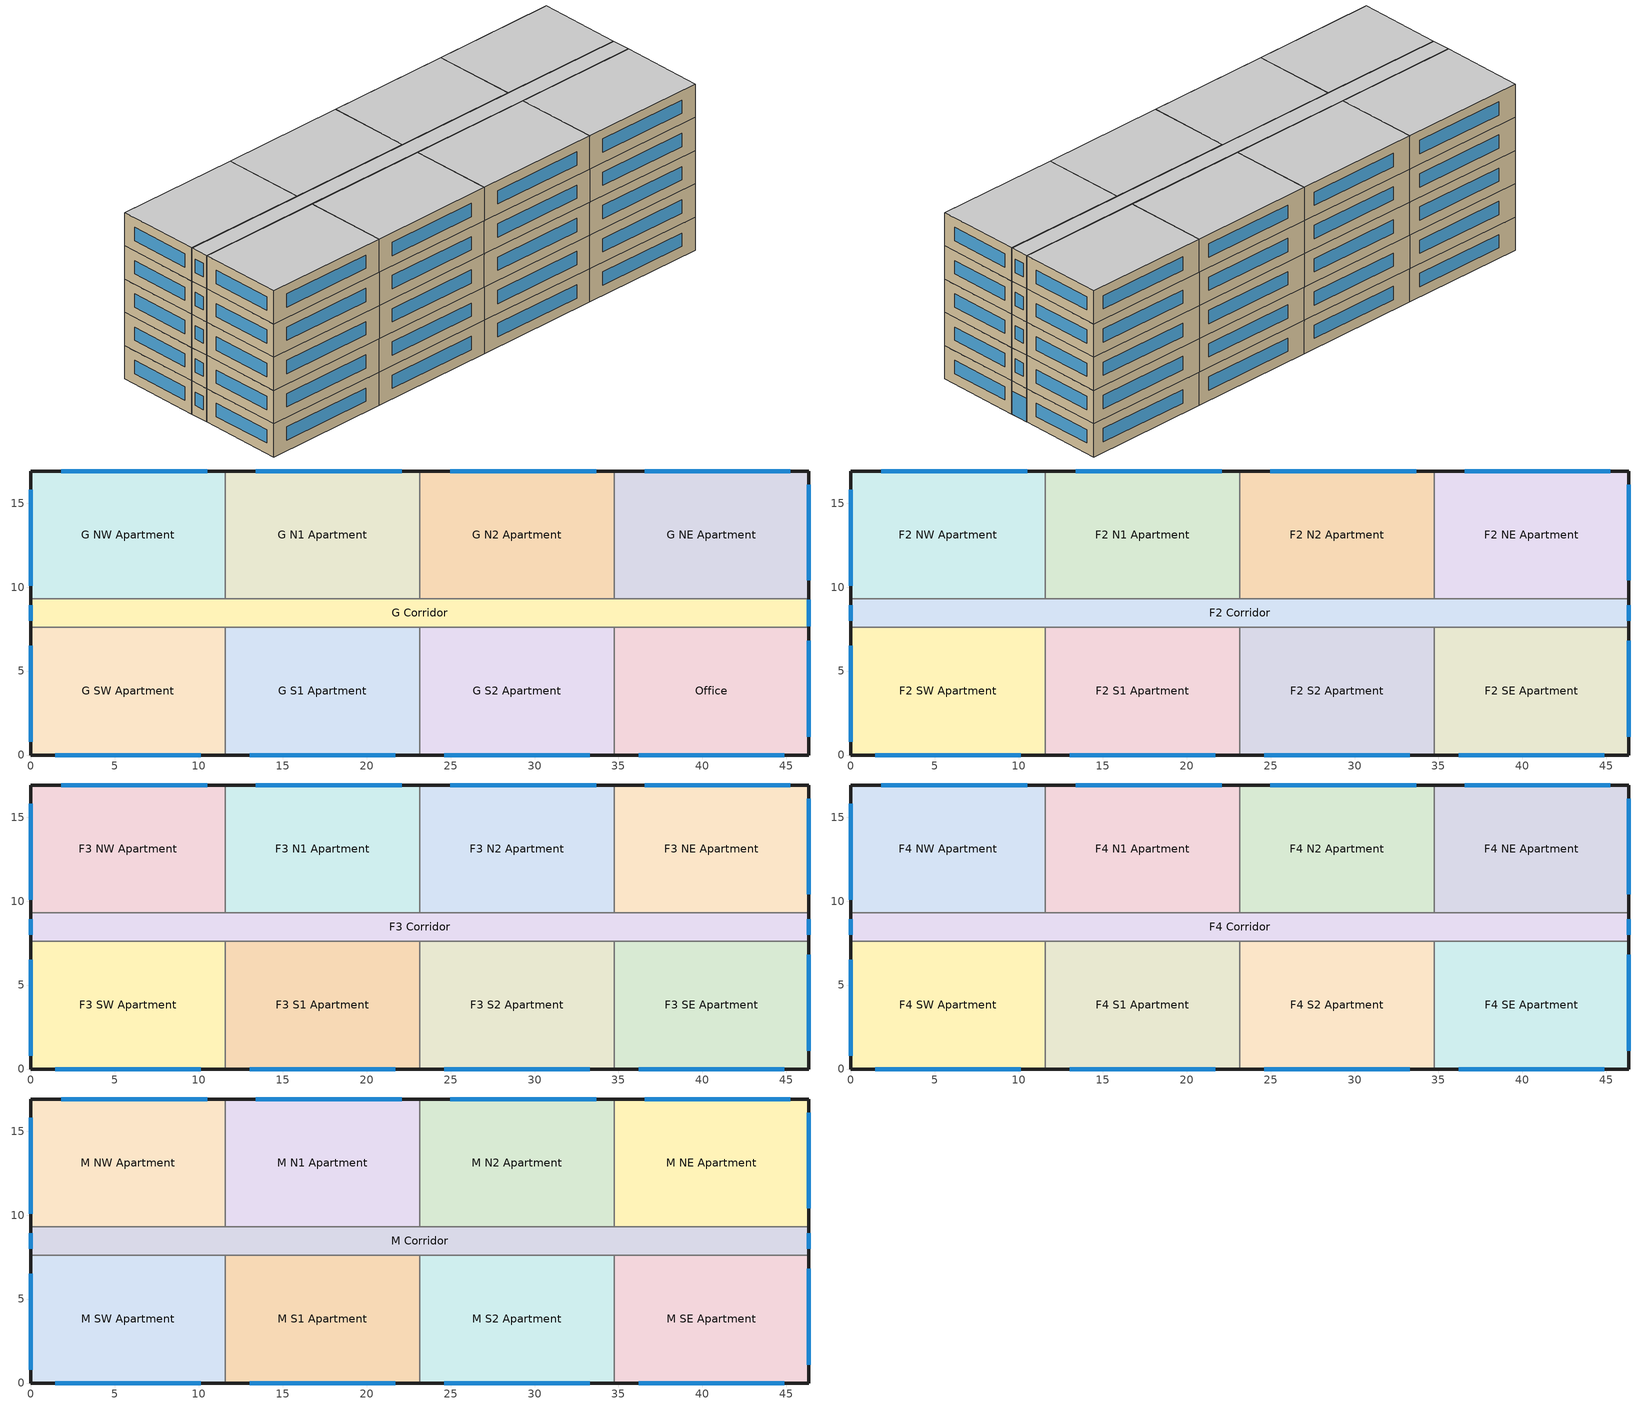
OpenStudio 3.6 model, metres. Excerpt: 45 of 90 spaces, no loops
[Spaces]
G S1 Apartment
 floor foundation (BTAP-Grnd-Floor-Mass:U-0.678_std): 23.16,7.62 23.16,0 11.58,0 11.58,7.62 z0
 wall outside: 11.58,0 23.16,0 z0:3.05
 wall to G S2 Apartment: 23.16,0 23.16,7.62 z0:3.05
 wall to G Corridor: 23.16,7.62 11.58,7.62 z0:3.05
 wall to G SW Apartment: 11.58,7.62 11.58,0 z0:3.05
 window: 13.03,0 21.72,0 z0.95:2.17
Office
 floor foundation (BTAP-Grnd-Floor-Mass:U-0.678_std): 46.33,7.62 46.33,0 34.75,0 34.75,7.62 z0
 wall outside: 34.75,0 46.33,0 46.33,7.62 z0:3.05
 wall to G S2 Apartment: 34.75,7.62 34.75,0 z0:3.05
 wall to G Corridor: 46.33,7.62 34.75,7.62 z0:3.05
 window: 36.19,0 44.88,0 / 46.33,1.1 46.33,6.81 z0.95:2.17
G S2 Apartment
 floor foundation (BTAP-Grnd-Floor-Mass:U-0.678_std): 34.75,7.62 34.75,0 23.16,0 23.16,7.62 z0
 wall outside: 23.16,0 34.75,0 z0:3.05
 wall to G Corridor: 34.75,7.62 23.16,7.62 z0:3.05
 window: 24.61,0 33.3,0 z0.95:2.17
G Corridor
 floor foundation (BTAP-Grnd-Floor-Mass:U-0.678_std): 46.33,9.3 46.33,7.62 0,7.62 0,9.3 z0
 wall outside: 46.33,7.62 46.33,9.3 / 0,9.3 0,7.62 z0:3.05
 wall to G NW Apartment: 11.58,9.3 0,9.3 z0:3.05
 wall to G NE Apartment: 46.33,9.3 34.75,9.3 z0:3.05
 wall to G N1 Apartment: 23.16,9.3 11.58,9.3 z0:3.05
 wall to G SW Apartment: 0,7.62 11.58,7.62 z0:3.05
 wall to G N2 Apartment: 34.75,9.3 23.16,9.3 z0:3.05
 window: 46.33,7.67 46.33,9.25 z0:2.13; 0,8.91 0,8 z0.95:2.17
G NW Apartment
 floor foundation (BTAP-Grnd-Floor-Mass:U-0.678_std): 11.58,16.92 11.58,9.3 0,9.3 0,16.92 z0
 wall outside: 11.58,16.92 0,16.92 0,9.3 z0:3.05
 wall to G N1 Apartment: 11.58,9.3 11.58,16.92 z0:3.05
 window: 0,15.8 0,10.08 / 10.5,16.92 1.81,16.92 z0.95:2.17
G N1 Apartment
 floor foundation (BTAP-Grnd-Floor-Mass:U-0.678_std): 23.16,16.92 23.16,9.3 11.58,9.3 11.58,16.92 z0
 wall outside: 23.16,16.92 11.58,16.92 z0:3.05
 wall to G N2 Apartment: 23.16,9.3 23.16,16.92 z0:3.05
 window: 22.08,16.92 13.4,16.92 z0.95:2.17
G N2 Apartment
 floor foundation (BTAP-Grnd-Floor-Mass:U-0.678_std): 34.75,16.92 34.75,9.3 23.16,9.3 23.16,16.92 z0
 wall outside: 34.75,16.92 23.16,16.92 z0:3.05
 wall to G NE Apartment: 34.75,9.3 34.75,16.92 z0:3.05
 window: 33.66,16.92 24.98,16.92 z0.95:2.17
G NE Apartment
 floor foundation (BTAP-Grnd-Floor-Mass:U-0.678_std): 46.33,16.92 46.33,9.3 34.75,9.3 34.75,16.92 z0
 wall outside: 46.33,9.3 46.33,16.92 34.75,16.92 z0:3.05
 window: 46.33,10.4 46.33,16.11 / 45.25,16.92 36.56,16.92 z0.95:2.17
G SW Apartment
 floor foundation (BTAP-Grnd-Floor-Mass:U-0.678_std): 11.58,7.62 11.58,0 0,0 0,7.62 z0
 wall outside: 0,7.62 0,0 11.58,0 z0:3.05
 window: 0,6.5 0,0.79 / 1.45,0 10.13,0 z0.95:2.17
F2 N1 Apartment
 floor to G N1 Apartment: 23.16,16.92 23.16,9.3 11.58,9.3 11.58,16.92 z3.05
 wall outside: 23.16,16.92 11.58,16.92 z3.05:6.1
 wall to F2 Corridor: 11.58,9.3 23.16,9.3 z3.05:6.1
 wall to F2 N2 Apartment: 23.16,9.3 23.16,16.92 z3.05:6.1
 wall to F2 NW Apartment: 11.58,16.92 11.58,9.3 z3.05:6.1
 window: 22.08,16.92 13.4,16.92 z4:5.22
F2 Corridor
 floor to G Corridor: 46.33,9.3 46.33,7.62 0,7.62 0,9.3 z3.05
 wall outside: 0,9.3 0,7.62 / 46.33,7.62 46.33,9.3 z3.05:6.1
 wall to F2 SE Apartment: 34.75,7.62 46.33,7.62 z3.05:6.1
 wall to F2 SW Apartment: 0,7.62 11.58,7.62 z3.05:6.1
 wall to F2 N2 Apartment: 34.75,9.3 23.16,9.3 z3.05:6.1
 wall to F2 S1 Apartment: 11.58,7.62 23.16,7.62 z3.05:6.1
 wall to F2 S2 Apartment: 23.16,7.62 34.75,7.62 z3.05:6.1
 wall to F2 NE Apartment: 46.33,9.3 34.75,9.3 z3.05:6.1
 wall to F2 NW Apartment: 11.58,9.3 0,9.3 z3.05:6.1
 window: 0,8.91 0,8 / 46.33,8 46.33,8.91 z4:5.22
F2 S1 Apartment
 floor to G S1 Apartment: 23.16,7.62 23.16,0 11.58,0 11.58,7.62 z3.05
 wall outside: 11.58,0 23.16,0 z3.05:6.1
 wall to F2 S2 Apartment: 23.16,0 23.16,7.62 z3.05:6.1
 wall to F2 SW Apartment: 11.58,7.62 11.58,0 z3.05:6.1
 window: 13.03,0 21.72,0 z4:5.22
F2 NE Apartment
 floor to G NE Apartment: 46.33,16.92 46.33,9.3 34.75,9.3 34.75,16.92 z3.05
 wall outside: 46.33,9.3 46.33,16.92 34.75,16.92 z3.05:6.1
 wall to F2 N2 Apartment: 34.75,16.92 34.75,9.3 z3.05:6.1
 window: 45.25,16.92 36.56,16.92 / 46.33,10.4 46.33,16.11 z4:5.22
F2 SW Apartment
 floor to G SW Apartment: 11.58,7.62 11.58,0 0,0 0,7.62 z3.05
 wall outside: 0,7.62 0,0 11.58,0 z3.05:6.1
 window: 1.45,0 10.13,0 / 0,6.5 0,0.79 z4:5.22
F2 NW Apartment
 floor to G NW Apartment: 11.58,16.92 11.58,9.3 0,9.3 0,16.92 z3.05
 wall outside: 11.58,16.92 0,16.92 0,9.3 z3.05:6.1
 window: 10.5,16.92 1.81,16.92 / 0,15.8 0,10.08 z4:5.22
F2 SE Apartment
 floor to Office: 46.33,7.62 46.33,0 34.75,0 34.75,7.62 z3.05
 wall outside: 34.75,0 46.33,0 46.33,7.62 z3.05:6.1
 wall to F2 S2 Apartment: 34.75,7.62 34.75,0 z3.05:6.1
 window: 46.33,1.1 46.33,6.81 / 36.19,0 44.88,0 z4:5.22
F2 N2 Apartment
 floor to G N2 Apartment: 34.75,16.92 34.75,9.3 23.16,9.3 23.16,16.92 z3.05
 wall outside: 34.75,16.92 23.16,16.92 z3.05:6.1
 window: 33.66,16.92 24.98,16.92 z4:5.22
F2 S2 Apartment
 floor to G S2 Apartment: 34.75,7.62 34.75,0 23.16,0 23.16,7.62 z3.05
 wall outside: 23.16,0 34.75,0 z3.05:6.1
 window: 24.61,0 33.3,0 z4:5.22
F3 NE Apartment
 floor to F2 NE Apartment: 46.33,16.92 46.33,9.3 34.75,9.3 34.75,16.92 z6.1
 wall outside: 46.33,9.3 46.33,16.92 34.75,16.92 z6.1:9.14
 wall to F3 N2 Apartment: 34.75,16.92 34.75,9.3 z6.1:9.14
 wall to F3 Corridor: 34.75,9.3 46.33,9.3 z6.1:9.14
 window: 46.33,10.4 46.33,16.11 / 45.25,16.92 36.56,16.92 z7.05:8.27
F3 SE Apartment
 floor to F2 SE Apartment: 46.33,7.62 46.33,0 34.75,0 34.75,7.62 z6.1
 wall outside: 34.75,0 46.33,0 46.33,7.62 z6.1:9.14
 wall to F3 Corridor: 46.33,7.62 34.75,7.62 z6.1:9.14
 wall to F3 S2 Apartment: 34.75,7.62 34.75,0 z6.1:9.14
 window: 36.19,0 44.88,0 / 46.33,1.1 46.33,6.81 z7.05:8.27
F3 N2 Apartment
 floor to F2 N2 Apartment: 34.75,16.92 34.75,9.3 23.16,9.3 23.16,16.92 z6.1
 wall outside: 34.75,16.92 23.16,16.92 z6.1:9.14
 wall to F3 Corridor: 23.16,9.3 34.75,9.3 z6.1:9.14
 wall to F3 N1 Apartment: 23.16,16.92 23.16,9.3 z6.1:9.14
 window: 33.66,16.92 24.98,16.92 z7.05:8.27
F3 NW Apartment
 floor to F2 NW Apartment: 11.58,16.92 11.58,9.3 0,9.3 0,16.92 z6.1
 wall outside: 11.58,16.92 0,16.92 0,9.3 z6.1:9.14
 wall to F3 N1 Apartment: 11.58,9.3 11.58,16.92 z6.1:9.14
 wall to F3 Corridor: 0,9.3 11.58,9.3 z6.1:9.14
 window: 0,15.8 0,10.08 / 10.5,16.92 1.81,16.92 z7.05:8.27
F3 Corridor
 floor to F2 Corridor: 46.33,9.3 46.33,7.62 0,7.62 0,9.3 z6.1
 wall outside: 0,9.3 0,7.62 / 46.33,7.62 46.33,9.3 z6.1:9.14
 wall to F3 S2 Apartment: 23.16,7.62 34.75,7.62 z6.1:9.14
 wall to F3 N1 Apartment: 23.16,9.3 11.58,9.3 z6.1:9.14
 wall to F3 S1 Apartment: 11.58,7.62 23.16,7.62 z6.1:9.14
 wall to F3 SW Apartment: 0,7.62 11.58,7.62 z6.1:9.14
 window: 0,8.91 0,8 / 46.33,8 46.33,8.91 z7.05:8.27
F3 SW Apartment
 floor to F2 SW Apartment: 11.58,7.62 11.58,0 0,0 0,7.62 z6.1
 wall outside: 0,7.62 0,0 11.58,0 z6.1:9.14
 wall to F3 S1 Apartment: 11.58,0 11.58,7.62 z6.1:9.14
 window: 0,6.5 0,0.79 / 1.45,0 10.13,0 z7.05:8.27
F3 N1 Apartment
 floor to F2 N1 Apartment: 23.16,16.92 23.16,9.3 11.58,9.3 11.58,16.92 z6.1
 wall outside: 23.16,16.92 11.58,16.92 z6.1:9.14
 window: 22.08,16.92 13.4,16.92 z7.05:8.27
F3 S2 Apartment
 floor to F2 S2 Apartment: 34.75,7.62 34.75,0 23.16,0 23.16,7.62 z6.1
 wall outside: 23.16,0 34.75,0 z6.1:9.14
 wall to F3 S1 Apartment: 23.16,7.62 23.16,0 z6.1:9.14
 window: 24.61,0 33.3,0 z7.05:8.27
F3 S1 Apartment
 floor to F2 S1 Apartment: 23.16,7.62 23.16,0 11.58,0 11.58,7.62 z6.1
 wall outside: 11.58,0 23.16,0 z6.1:9.14
 window: 13.03,0 21.72,0 z7.05:8.27
F4 NE Apartment
 floor to F3 NE Apartment: 46.33,16.92 46.33,9.3 34.75,9.3 34.75,16.92 z9.14
 wall outside: 46.33,9.3 46.33,16.92 34.75,16.92 z9.14:12.19
 wall to F4 Corridor: 34.75,9.3 46.33,9.3 z9.14:12.19
 wall to F4 N2 Apartment: 34.75,16.92 34.75,9.3 z9.14:12.19
 window: 45.25,16.92 36.56,16.92 / 46.33,10.4 46.33,16.11 z10.1:11.32
F4 S2 Apartment
 floor to F3 S2 Apartment: 34.75,7.62 34.75,0 23.16,0 23.16,7.62 z9.14
 wall outside: 23.16,0 34.75,0 z9.14:12.19
 wall to F4 S1 Apartment: 23.16,7.62 23.16,0 z9.14:12.19
 wall to F4 Corridor: 34.75,7.62 23.16,7.62 z9.14:12.19
 wall to F4 SE Apartment: 34.75,0 34.75,7.62 z9.14:12.19
 window: 24.61,0 33.3,0 z10.1:11.32
F4 N2 Apartment
 floor to F3 N2 Apartment: 34.75,16.92 34.75,9.3 23.16,9.3 23.16,16.92 z9.14
 wall outside: 34.75,16.92 23.16,16.92 z9.14:12.19
 wall to F4 Corridor: 23.16,9.3 34.75,9.3 z9.14:12.19
 wall to F4 N1 Apartment: 23.16,16.92 23.16,9.3 z9.14:12.19
 window: 33.66,16.92 24.98,16.92 z10.1:11.32
F4 NW Apartment
 floor to F3 NW Apartment: 11.58,16.92 11.58,9.3 0,9.3 0,16.92 z9.14
 wall outside: 11.58,16.92 0,16.92 0,9.3 z9.14:12.19
 wall to F4 N1 Apartment: 11.58,9.3 11.58,16.92 z9.14:12.19
 wall to F4 Corridor: 0,9.3 11.58,9.3 z9.14:12.19
 window: 0,15.8 0,10.08 / 10.5,16.92 1.81,16.92 z10.1:11.32
F4 N1 Apartment
 floor to F3 N1 Apartment: 23.16,16.92 23.16,9.3 11.58,9.3 11.58,16.92 z9.14
 wall outside: 23.16,16.92 11.58,16.92 z9.14:12.19
 wall to F4 Corridor: 11.58,9.3 23.16,9.3 z9.14:12.19
 window: 22.08,16.92 13.4,16.92 z10.1:11.32
F4 Corridor
 floor to F3 Corridor: 46.33,9.3 46.33,7.62 0,7.62 0,9.3 z9.14
 wall outside: 0,9.3 0,7.62 / 46.33,7.62 46.33,9.3 z9.14:12.19
 wall to F4 SW Apartment: 0,7.62 11.58,7.62 z9.14:12.19
 wall to F4 S1 Apartment: 11.58,7.62 23.16,7.62 z9.14:12.19
 wall to F4 SE Apartment: 34.75,7.62 46.33,7.62 z9.14:12.19
 window: 0,8.91 0,8 / 46.33,8 46.33,8.91 z10.1:11.32
F4 SW Apartment
 floor to F3 SW Apartment: 11.58,7.62 11.58,0 0,0 0,7.62 z9.14
 wall outside: 0,7.62 0,0 11.58,0 z9.14:12.19
 wall to F4 S1 Apartment: 11.58,0 11.58,7.62 z9.14:12.19
 window: 1.45,0 10.13,0 / 0,6.5 0,0.79 z10.1:11.32
F4 SE Apartment
 floor to F3 SE Apartment: 46.33,7.62 46.33,0 34.75,0 34.75,7.62 z9.14
 wall outside: 34.75,0 46.33,0 46.33,7.62 z9.14:12.19
 window: 36.19,0 44.88,0 / 46.33,1.1 46.33,6.81 z10.1:11.32
F4 S1 Apartment
 floor to F3 S1 Apartment: 23.16,7.62 23.16,0 11.58,0 11.58,7.62 z9.14
 wall outside: 11.58,0 23.16,0 z9.14:12.19
 window: 13.03,0 21.72,0 z10.1:11.32
M S1 Apartment
 floor to F4 S1 Apartment: 23.16,7.62 23.16,0 11.58,0 11.58,7.62 z12.19
 wall outside: 11.58,0 23.16,0 z12.19:15.24
 wall to M Corridor: 23.16,7.62 11.58,7.62 z12.19:15.24
 wall to M S2 Apartment: 23.16,0 23.16,7.62 z12.19:15.24
 wall to M SW Apartment: 11.58,7.62 11.58,0 z12.19:15.24
 window: 13.03,0 21.72,0 z13.15:14.36
 ceiling to F6 S1 Apartment: 23.16,0 23.16,7.62 11.58,7.62 11.58,0 z15.24
M Corridor
 floor to F4 Corridor: 46.33,9.3 46.33,7.62 0,7.62 0,9.3 z12.19
 wall outside: 46.33,7.62 46.33,9.3 / 0,9.3 0,7.62 z12.19:15.24
 wall to M SE Apartment: 34.75,7.62 46.33,7.62 z12.19:15.24
 wall to M NW Apartment: 11.58,9.3 0,9.3 z12.19:15.24
 wall to M SW Apartment: 0,7.62 11.58,7.62 z12.19:15.24
 wall to M N2 Apartment: 34.75,9.3 23.16,9.3 z12.19:15.24
 wall to M N1 Apartment: 23.16,9.3 11.58,9.3 z12.19:15.24
 wall to M NE Apartment: 46.33,9.3 34.75,9.3 z12.19:15.24
 wall to M S2 Apartment: 23.16,7.62 34.75,7.62 z12.19:15.24
 window: 46.33,8 46.33,8.91 / 0,8.91 0,8 z13.15:14.36
 ceiling to F6 Corridor: 46.33,7.62 46.33,9.3 0,9.3 0,7.62 z15.24
M NW Apartment
 floor to F4 NW Apartment: 11.58,16.92 11.58,9.3 0,9.3 0,16.92 z12.19
 wall outside: 11.58,16.92 0,16.92 0,9.3 z12.19:15.24
 wall to M N1 Apartment: 11.58,9.3 11.58,16.92 z12.19:15.24
 window: 0,15.8 0,10.08 / 10.5,16.92 1.81,16.92 z13.15:14.36
 ceiling to F6 NW Apartment: 11.58,9.3 11.58,16.92 0,16.92 0,9.3 z15.24
M N2 Apartment
 floor to F4 N2 Apartment: 34.75,16.92 34.75,9.3 23.16,9.3 23.16,16.92 z12.19
 wall outside: 34.75,16.92 23.16,16.92 z12.19:15.24
 wall to M NE Apartment: 34.75,9.3 34.75,16.92 z12.19:15.24
 wall to M N1 Apartment: 23.16,16.92 23.16,9.3 z12.19:15.24
 window: 33.66,16.92 24.98,16.92 z13.15:14.36
 ceiling to F6 N2 Apartment: 34.75,9.3 34.75,16.92 23.16,16.92 23.16,9.3 z15.24
M SW Apartment
 floor to F4 SW Apartment: 11.58,7.62 11.58,0 0,0 0,7.62 z12.19
 wall outside: 0,7.62 0,0 11.58,0 z12.19:15.24
 window: 1.45,0 10.13,0 / 0,6.5 0,0.79 z13.15:14.36
 ceiling to F6 SW Apartment: 11.58,0 11.58,7.62 0,7.62 0,0 z15.24
M SE Apartment
 floor to F4 SE Apartment: 46.33,7.62 46.33,0 34.75,0 34.75,7.62 z12.19
 wall outside: 34.75,0 46.33,0 46.33,7.62 z12.19:15.24
 wall to M S2 Apartment: 34.75,7.62 34.75,0 z12.19:15.24
 window: 36.19,0 44.88,0 / 46.33,1.1 46.33,6.81 z13.15:14.36
 ceiling to F6 SE Apartment: 46.33,0 46.33,7.62 34.75,7.62 34.75,0 z15.24
M N1 Apartment
 floor to F4 N1 Apartment: 23.16,16.92 23.16,9.3 11.58,9.3 11.58,16.92 z12.19
 wall outside: 23.16,16.92 11.58,16.92 z12.19:15.24
 window: 22.08,16.92 13.4,16.92 z13.15:14.36
 ceiling to F6 N1 Apartment: 23.16,9.3 23.16,16.92 11.58,16.92 11.58,9.3 z15.24
M NE Apartment
 floor to F4 NE Apartment: 46.33,16.92 46.33,9.3 34.75,9.3 34.75,16.92 z12.19
 wall outside: 46.33,9.3 46.33,16.92 34.75,16.92 z12.19:15.24
 window: 45.25,16.92 36.56,16.92 / 46.33,10.4 46.33,16.11 z13.15:14.36
 ceiling to F6 NE Apartment: 46.33,9.3 46.33,16.92 34.75,16.92 34.75,9.3 z15.24
M S2 Apartment
 floor to F4 S2 Apartment: 34.75,7.62 34.75,0 23.16,0 23.16,7.62 z12.19
 wall outside: 23.16,0 34.75,0 z12.19:15.24
 window: 24.61,0 33.3,0 z13.15:14.36
 ceiling to F6 S2 Apartment: 34.75,0 34.75,7.62 23.16,7.62 23.16,0 z15.24
[Site]
Calgary Intl AP_AB_CAN: Latitude {deg}=51.114; Longitude {deg}=-114.02; Time Zone {hr}=-7; Elevation {m}=1084.1; Terrain=City
[Building]
HighriseApartment: North Axis {deg}=0; Default Construction Set=BTAP-Mass at hdd = 5000.0; Standards Number of Stories=10; Standards Number of Above Ground Stories=10; Standards Template=BTAP1980TO2010; Standards Building Type=HighriseApartment
[Site:WaterMainsTemperature]
Calculation Method=Correlation; Annual Average Outdoor Air Temperature {C}=5; Maximum Difference In Monthly Average Outdoor Air Temperatures {deltaC}=23.3
[Site:GroundTemperature:BuildingSurface]
19.527, 19.502, 19.536, 19.598, 20.002, 21.64, 22.225, 22.375, 21.449, 20.121, 19.802, 19.633
[ClimateZones]
Climate Zone Institution Name 1=ASHRAE; Climate Zone Document Name 1=ANSI/ASHRAE Standard 169; Climate Zone Document Year 1=2006; Climate Zone Institution Name 2=CEC; Climate Zone Document Name 2=California Climate Zone Descriptions; Climate Zone Document Year 2=1995
[SizingPeriod:DesignDay] Barometric Pressure {Pa}=88961; Rain Indicator=No; Snow Indicator=No; Day of Month=21; Daylight Saving Time Indicator=No; Humidity Condition Type=Wetbulb; Dry-Bulb Temperature Range Modifier Type=DefaultMultipliers
Name | Maximum Dry-Bulb Temperature {C} | Daily Dry-Bulb Temperature Range {deltaC} | Wind Speed {m/s} | Wind Direction {deg} | Month | Day Type | Wetbulb or DewPoint at Maximum Dry-Bulb {C} | Solar Model Indicator | ASHRAE Clear Sky Optical Depth for Beam Irradiance | ASHRAE Clear Sky Optical Depth for Diffuse Irradiance | Sky Clearness
Calgary Intl AP Ann Clg .4% Condns DB=>MWB | 28.5 | 12.1 | 4.5 | 160 | 7 | SummerDesignDay | 16.1 | ASHRAETau | 0.339 | 2.421
Calgary Intl AP Ann Htg 99.6% Condns DB | -28.5 | 0 | 2.9 | 200 | 1 | WinterDesignDay | -28.5 | ASHRAEClearSky |  |  | 0
[Material:NoMass] Roughness=Smooth; Thermal Absorptance=0.9; Solar Absorptance=0.7
Name | Thermal Resistance {m2-K/W} | Visible Absorptance
Typical Carpet Pad; Typical Carpet Pad 1 | 0.21648 | 0.8
Typical Insulation 1 | 0.00118045 | 0.7
Typical Insulation 2 | 2.61923 | 0.7
Typical Insulation 3 | 4.40527 | 0.7
Typical Carpet Pad 2; Typical Carpet Pad 4 | 1.40895 | 0.8
Typical Carpet Pad 3 | 2.28697 | 0.8
Typical Insulation 4 | 0.338965 | 0.7
Typical Insulation 5 | 0.338983 | 0.7
[Material]
Name | Roughness | Thickness {m} | Conductivity {W/m-K} | Density {kg/m3} | Specific Heat {J/kg-K} | Thermal Absorptance | Solar Absorptance | Visible Absorptance
G05 25mm wood | MediumSmooth | 0.0254 | 0.15 | 608 | 1630 | 0.9 | 0.5 | 0.5
100mm Normalweight concrete floor 1 | MediumSmooth | 0.1016 | 2.31 | 2322 | 832
G01 13mm gypsum board 1 | Smooth | 0.0127 | 0.16 | 800 | 1090 | 0.9 | 0.7 | 0.5
4 in. Normalweight Concrete Floor 1 | MediumRough | 0.1016 | 2.31 | 2322 | 832 | 0.9 | 0.7 | 0.7
1IN Stucco 1 | Smooth | 0.0253 | 0.6918 | 1858 | 837 | 0.9 | 0.7 | 0.92
8IN CONCRETE HW RefBldg 1 | Rough | 0.2032 | 1.311 | 2240 | 836.8 | 0.9 | 0.7 | 0.7
1/2IN Gypsum 1 | Smooth | 0.0127 | 0.16 | 784.9 | 830 | 0.9 | 0.4 | 0.4
Metal Roof Surface 1; F08 Metal surface 1 | Smooth | 0.0008 | 45.28 | 7824 | 500 | 0.9 | 0.7 | 0.7
6 in. Normalweight Concrete Floor 1; 6 in. Normalweight Concrete Floor 2; 6 in. Normalweight Concrete Floor 3 | MediumRough | 0.1524 | 2.31 | 2322 | 832 | 0.9 | 0.7 | 0.7
Expanded Polystyrene | MediumSmooth | 0.0408596 | 0.029 | 29 | 1210
[Construction]
BTAP-Int-Partition; BTAP-Int-Door: G05 25mm wood
BTAP-Int-Floor: 100mm Normalweight concrete floor 1, Typical Carpet Pad
BTAP-Int-Wall: G01 13mm gypsum board 1, G01 13mm gypsum board 1
BTAP-Int-Ceiling: Typical Carpet Pad, 100mm Normalweight concrete floor 1
BTAP-Int-Window: SimpleGlazing
BTAP-Ext-Floor-Mass:U-3.822: Typical Insulation 1, 4 in. Normalweight Concrete Floor 1, Typical Carpet Pad 1
BTAP-Ext-Wall-Mass:U-0.346: 1IN Stucco 1, 8IN CONCRETE HW RefBldg 1, Typical Insulation 2, 1/2IN Gypsum 1
BTAP-Ext-Roof-Metal:U-0.227: Metal Roof Surface 1, Typical Insulation 3
BTAP-Grnd-Floor-Mass:U-0.678: 6 in. Normalweight Concrete Floor 1, Typical Carpet Pad 2
BTAP-Grnd-Wall-Mass:U-0.425: 6 in. Normalweight Concrete Floor 2, Typical Carpet Pad 3
BTAP-Grnd-Roof-Mass:U-0.678: 6 in. Normalweight Concrete Floor 3, Typical Carpet Pad 4
BTAP-Ext-FixedWindow:U=0.295 SHGC=0.490; BTAP-Ext-GlassDoors:U=0.295 SHGC=0.490; BTAP-Ext-Skylights:U=0.295 SHGC=0.490; BTAP-Ext-DaylightDomes:U=0.295 SHGC=0.490; BTAP-Ext-DaylightDiffuser:U=0.295 SHGC=0.490: SimpleGlazing:U=0.295 SHGC=0.490
BTAP-Ext-Door:U-2.95: F08 Metal surface 1, Typical Insulation 4
BTAP-Ext-OverHeadDoor:U-2.95: Typical Insulation 5
BTAP-Grnd-Floor-Mass:U-0.678_std: 6 in. Normalweight Concrete Floor 1, Expanded Polystyrene
[DefaultConstructionSet]
BTAP-Mass at hdd = 5000.0: Default Exterior Surface Constructions=BTAP-Mass at hdd = 5000.0; Default Interior Surface Constructions=Default Surface Constructions 2; Default Ground Contact Surface Constructions=BTAP-Mass at hdd = 5000.0 1; Default Exterior SubSurface Constructions=BTAP-Mass at hdd = 5000.0; Default Interior SubSurface Constructions=Default Sub Surface Constructions 2; Interior Partition Construction=BTAP-Int-Partition
[DefaultSurfaceConstructions]
Name | Floor Construction | Wall Construction | Roof Ceiling Construction
Default Surface Constructions 2 | BTAP-Int-Floor | BTAP-Int-Wall | BTAP-Int-Ceiling
BTAP-Mass at hdd = 5000.0 | BTAP-Ext-Floor-Mass:U-3.822 | BTAP-Ext-Wall-Mass:U-0.346 | BTAP-Ext-Roof-Metal:U-0.227
BTAP-Mass at hdd = 5000.0 1 | BTAP-Grnd-Floor-Mass:U-0.678 | BTAP-Grnd-Wall-Mass:U-0.425 | BTAP-Grnd-Roof-Mass:U-0.678
[DefaultSubSurfaceConstructions]
Name | Fixed Window Construction | Operable Window Construction | Door Construction | Glass Door Construction | Overhead Door Construction | Skylight Construction | Tubular Daylight Dome Construction | Tubular Daylight Diffuser Construction
Default Sub Surface Constructions 2 | BTAP-Int-Window | BTAP-Int-Window | BTAP-Int-Door
BTAP-Mass at hdd = 5000.0 | BTAP-Ext-FixedWindow:U=0.295 SHGC=0.490 | BTAP-Ext-FixedWindow:U=0.295 SHGC=0.490 | BTAP-Ext-Door:U-2.95 | BTAP-Ext-GlassDoors:U=0.295 SHGC=0.490 | BTAP-Ext-OverHeadDoor:U-2.95 | BTAP-Ext-Skylights:U=0.295 SHGC=0.490 | BTAP-Ext-DaylightDomes:U=0.295 SHGC=0.490 | BTAP-Ext-DaylightDiffuser:U=0.295 SHGC=0.490
[WindowMaterial:SimpleGlazingSystem] Solar Heat Gain Coefficient=0.49; Visible Transmittance=0.21
Name | U-Factor {W/m2-K}
SimpleGlazing | 2.2
SimpleGlazing:U=0.295 SHGC=0.490 | 2.95
[Space] Part of Total Floor Area=Yes; Volume {m3}=Autocalculate
Name | Space Type | Building Story | Thermal Zone
F2 NE Apartment | Space Function Dwelling Unit(s) | Building Story 2 | DU_BT=Space Function_ST=Dwelling Unit(s)_FL=Building Story 2_SCHG 2
F4 N1 Apartment | Space Function Dwelling Unit(s) | Building Story 4 | DU_BT=Space Function_ST=Dwelling Unit(s)_FL=Building Story 4_SCHG 1
F2 N1 Apartment | Space Function Dwelling Unit(s) | Building Story 2 | DU_BT=Space Function_ST=Dwelling Unit(s)_FL=Building Story 2_SCHG 3
F2 Corridor | Space Function Corr. < 2.4m wide-sch-G | Building Story 2 | WILD_ST=Corr. < 2.4m wide-sch-G_FL=Building Story 2_SCH=G
F2 S1 Apartment | Space Function Dwelling Unit(s) | Building Story 2 | DU_BT=Space Function_ST=Dwelling Unit(s)_FL=Building Story 2_SCHG 6
F4 S2 Apartment | Space Function Dwelling Unit(s) | Building Story 4 | DU_BT=Space Function_ST=Dwelling Unit(s)_FL=Building Story 4_SCHG 2
F3 SE Apartment | Space Function Dwelling Unit(s) | Building Story 3 | DU_BT=Space Function_ST=Dwelling Unit(s)_FL=Building Story 3_SCHG 4
M NE Apartment | Space Function Dwelling Unit(s) | Building Story 5 | DU_BT=Space Function_ST=Dwelling Unit(s)_FL=Building Story 5_SCHG 5
F3 NW Apartment | Space Function Dwelling Unit(s) | Building Story 3 | DU_BT=Space Function_ST=Dwelling Unit(s)_FL=Building Story 3_SCHG 3
F4 S1 Apartment | Space Function Dwelling Unit(s) | Building Story 4 | DU_BT=Space Function_ST=Dwelling Unit(s)_FL=Building Story 4_SCHG 4
M S1 Apartment | Space Function Dwelling Unit(s) | Building Story 5 | DU_BT=Space Function_ST=Dwelling Unit(s)_FL=Building Story 5_SCHG 2
M Corridor | Space Function Corr. < 2.4m wide-sch-G | Building Story 5 | WILD_ST=Corr. < 2.4m wide-sch-G_FL=Building Story 5_SCH=G
F4 NE Apartment | Space Function Dwelling Unit(s) | Building Story 4 | DU_BT=Space Function_ST=Dwelling Unit(s)_FL=Building Story 4_SCHG
F3 N1 Apartment | Space Function Dwelling Unit(s) | Building Story 3 | DU_BT=Space Function_ST=Dwelling Unit(s)_FL=Building Story 3_SCHG 5
F4 SW Apartment | Space Function Dwelling Unit(s) | Building Story 4 | DU_BT=Space Function_ST=Dwelling Unit(s)_FL=Building Story 4_SCHG 5
F2 SW Apartment | Space Function Dwelling Unit(s) | Building Story 2 | DU_BT=Space Function_ST=Dwelling Unit(s)_FL=Building Story 2_SCHG 5
G S1 Apartment | Space Function Dwelling Unit(s) | Building Story 1 | DU_BT=Space Function_ST=Dwelling Unit(s)_FL=Building Story 1_SCHG 2
Office | Space Function Dwelling Unit(s) | Building Story 1 | DU_BT=Space Function_ST=Dwelling Unit(s)_FL=Building Story 1_SCHG 4
G N2 Apartment | Space Function Dwelling Unit(s) | Building Story 1 | DU_BT=Space Function_ST=Dwelling Unit(s)_FL=Building Story 1_SCHG 5
F3 NE Apartment | Space Function Dwelling Unit(s) | Building Story 3 | DU_BT=Space Function_ST=Dwelling Unit(s)_FL=Building Story 3_SCHG 2
G S2 Apartment | Space Function Dwelling Unit(s) | Building Story 1 | DU_BT=Space Function_ST=Dwelling Unit(s)_FL=Building Story 1_SCHG 6
M SW Apartment | Space Function Dwelling Unit(s) | Building Story 5 | DU_BT=Space Function_ST=Dwelling Unit(s)_FL=Building Story 5_SCHG 6
F4 N2 Apartment | Space Function Dwelling Unit(s) | Building Story 4 | DU_BT=Space Function_ST=Dwelling Unit(s)_FL=Building Story 4_SCHG 6
M NW Apartment | Space Function Dwelling Unit(s) | Building Story 5 | DU_BT=Space Function_ST=Dwelling Unit(s)_FL=Building Story 5_SCHG 3
M N2 Apartment | Space Function Dwelling Unit(s) | Building Story 5 | DU_BT=Space Function_ST=Dwelling Unit(s)_FL=Building Story 5_SCHG 7
F4 NW Apartment | Space Function Dwelling Unit(s) | Building Story 4 | DU_BT=Space Function_ST=Dwelling Unit(s)_FL=Building Story 4_SCHG 7
G Corridor | Space Function Corr. < 2.4m wide-sch-G | Building Story 1 | WILD_ST=Corr. < 2.4m wide-sch-G_FL=Building Story 1_SCH=G
F4 Corridor | Space Function Corr. < 2.4m wide-sch-G | Building Story 4 | WILD_ST=Corr. < 2.4m wide-sch-G_FL=Building Story 4_SCH=G
F3 S1 Apartment | Space Function Dwelling Unit(s) | Building Story 3 | DU_BT=Space Function_ST=Dwelling Unit(s)_FL=Building Story 3_SCHG 7
G NW Apartment | Space Function Dwelling Unit(s) | Building Story 1 | DU_BT=Space Function_ST=Dwelling Unit(s)_FL=Building Story 1_SCHG 7
G N1 Apartment | Space Function Dwelling Unit(s) | Building Story 1 | DU_BT=Space Function_ST=Dwelling Unit(s)_FL=Building Story 1_SCHG 3
F3 N2 Apartment | Space Function Dwelling Unit(s) | Building Story 3 | DU_BT=Space Function_ST=Dwelling Unit(s)_FL=Building Story 3_SCHG 6
F2 NW Apartment | Space Function Dwelling Unit(s) | Building Story 2 | DU_BT=Space Function_ST=Dwelling Unit(s)_FL=Building Story 2_SCHG 4
F2 S2 Apartment | Space Function Dwelling Unit(s) | Building Story 2 | DU_BT=Space Function_ST=Dwelling Unit(s)_FL=Building Story 2_SCHG 7
F2 SE Apartment | Space Function Dwelling Unit(s) | Building Story 2 | DU_BT=Space Function_ST=Dwelling Unit(s)_FL=Building Story 2_SCHG 1
F3 S2 Apartment | Space Function Dwelling Unit(s) | Building Story 3 | DU_BT=Space Function_ST=Dwelling Unit(s)_FL=Building Story 3_SCHG 1
M N1 Apartment | Space Function Dwelling Unit(s) | Building Story 5 | DU_BT=Space Function_ST=Dwelling Unit(s)_FL=Building Story 5_SCHG 4
G SW Apartment | Space Function Dwelling Unit(s) | Building Story 1 | DU_BT=Space Function_ST=Dwelling Unit(s)_FL=Building Story 1_SCHG 1
F3 Corridor | Space Function Corr. < 2.4m wide-sch-G | Building Story 3 | WILD_ST=Corr. < 2.4m wide-sch-G_FL=Building Story 3_SCH=G
F2 N2 Apartment | Space Function Dwelling Unit(s) | Building Story 2 | DU_BT=Space Function_ST=Dwelling Unit(s)_FL=Building Story 2_SCHG
M SE Apartment | Space Function Dwelling Unit(s) | Building Story 5 | DU_BT=Space Function_ST=Dwelling Unit(s)_FL=Building Story 5_SCHG 1
G NE Apartment | Space Function Dwelling Unit(s) | Building Story 1 | DU_BT=Space Function_ST=Dwelling Unit(s)_FL=Building Story 1_SCHG
F3 SW Apartment | Space Function Dwelling Unit(s) | Building Story 3 | DU_BT=Space Function_ST=Dwelling Unit(s)_FL=Building Story 3_SCHG
F4 SE Apartment | Space Function Dwelling Unit(s) | Building Story 4 | DU_BT=Space Function_ST=Dwelling Unit(s)_FL=Building Story 4_SCHG 3
M S2 Apartment | Space Function Dwelling Unit(s) | Building Story 5 | DU_BT=Space Function_ST=Dwelling Unit(s)_FL=Building Story 5_SCHG
[EvaporativeFluidCooler:SingleSpeed]
Central Tower: Design Air Flow Rate {m3/s}=autosize; Fan Power at Design Air Flow Rate {W}=autosize; Design Spray Water Flow Rate {m3/s}=0.002208; Performance Input Method=UFactorTimesAreaAndDesignWaterFlowRate; U-factor Times Area Value at Design Air Flow Rate {W/K}=autosize; Design Water Flow Rate {m3/s}=autosize; Capacity Control=FanCycling; Sizing Factor=1; Evaporation Loss Mode=SaturatedExit; Drift Loss Percent {percent}=0.008; Blowdown Calculation Mode=ConcentrationRatio; Blowdown Concentration Ratio=3
[BuildingStory]
Name | Nominal Z Coordinate {m}
Building Story 1 | 0
Building Story 2 | 3.0478
Building Story 3 | 6.0957
Building Story 4 | 9.1435
Building Story 5 | 12.1914
[SpaceType] Standards Building Type=Space Function
Name | Default Schedule Set | Design Specification Outdoor Air Object | Standards Space Type
Space Function Corr. < 2.4m wide-sch-G | Space Function Corr. < 2.4m wide-sch-G Schedule Set | Space Function Corr. < 2.4m wide-sch-G Ventilation | Corr. < 2.4m wide-sch-G
Space Function Dwelling Unit(s) | Space Function Dwelling Unit(s) Schedule Set | Space Function Dwelling Unit(s) Ventilation | Dwelling Unit(s)
[People:Definition] Number of People Calculation Method=People/Area; Fraction Radiant=0.3
Name | People per Space Floor Area {person/m2}
Space Function Corr. < 2.4m wide-sch-G People Definition | 0.0100104
Space Function Dwelling Unit(s) People Definition | 0.0166841
[People] Work Efficiency Schedule=Work Efficiency Schedule; Clothing Insulation Schedule=Clothing Schedule; Air Velocity Schedule=Air Velocity Schedule; Multiplier=1
Name | People Definition | Space or SpaceType
Space Function Corr. < 2.4m wide-sch-G People | Space Function Corr. < 2.4m wide-sch-G People Definition | Space Function Corr. < 2.4m wide-sch-G
Space Function Dwelling Unit(s) People | Space Function Dwelling Unit(s) People Definition | Space Function Dwelling Unit(s)
[Lights:Definition] Design Level Calculation Method=Watts/Area; Fraction Radiant=0.5; Fraction Visible=0.2
Name | Watts per Space Floor Area {W/m2}
Space Function Corr. < 2.4m wide-sch-G Lights Definition | 8.39993
Space Function Dwelling Unit(s) Lights Definition | 4.99996
[Lights] Fraction Replaceable=1
Name | Lights Definition | Space or SpaceType
Space Function Corr. < 2.4m wide-sch-G Lights | Space Function Corr. < 2.4m wide-sch-G Lights Definition | Space Function Corr. < 2.4m wide-sch-G
Space Function Dwelling Unit(s) Lights | Space Function Dwelling Unit(s) Lights Definition | Space Function Dwelling Unit(s)
[DesignSpecification:OutdoorAir] Outdoor Air Method=Sum
Name | Outdoor Air Flow per Floor Area {m3/s-m2}
Space Function Corr. < 2.4m wide-sch-G Ventilation | 0.000254
Space Function Dwelling Unit(s) Ventilation | 0.0003048
[DefaultScheduleSet] Number of People Schedule=NECB-G-Occupancy; People Activity Level Schedule=NECB-Activity; Lighting Schedule=NECB-G-Lighting; Electric Equipment Schedule=NECB-G-Electric-Equipment; Infiltration Schedule=Always On
Space Function Corr. < 2.4m wide-sch-G Schedule Set; Space Function Dwelling Unit(s) Schedule Set
[ThermostatSetpoint:DualSetpoint] Heating Setpoint Temperature Schedule=NECB-G-Thermostat Setpoint-Heating; Cooling Setpoint Temperature Schedule=NECB-G-Thermostat Setpoint-Cooling
Space Function Dwelling Unit(s) Thermostat 161; Space Function Dwelling Unit(s) Thermostat 162; Space Function Dwelling Unit(s) Thermostat 163; Space Function Dwelling Unit(s) Thermostat 166; Space Function Dwelling Unit(s) Thermostat 167; Space Function Dwelling Unit(s) Thermostat 172; Space Function Dwelling Unit(s) Thermostat 175; Space Function Dwelling Unit(s) Thermostat 178; Space Function Dwelling Unit(s) Thermostat 179; Space Function Dwelling Unit(s) Thermostat 183; Space Function Dwelling Unit(s) Thermostat 184; Space Function Dwelling Unit(s) Thermostat 185; Space Function Dwelling Unit(s) Thermostat 186; Space Function Dwelling Unit(s) Thermostat 189; Space Function Dwelling Unit(s) Thermostat 194; Space Function Dwelling Unit(s) Thermostat 195; Space Function Dwelling Unit(s) Thermostat 198; Space Function Dwelling Unit(s) Thermostat 200; Space Function Dwelling Unit(s) Thermostat 201; Space Function Dwelling Unit(s) Thermostat 202; Space Function Dwelling Unit(s) Thermostat 206; Space Function Dwelling Unit(s) Thermostat 208; Space Function Dwelling Unit(s) Thermostat 209; Space Function Dwelling Unit(s) Thermostat 211; Space Function Dwelling Unit(s) Thermostat 213; Space Function Dwelling Unit(s) Thermostat 214; Space Function Dwelling Unit(s) Thermostat 216; Space Function Dwelling Unit(s) Thermostat 218; Space Function Dwelling Unit(s) Thermostat 219; Space Function Dwelling Unit(s) Thermostat 222; Space Function Dwelling Unit(s) Thermostat 223; Space Function Dwelling Unit(s) Thermostat 225; Space Function Dwelling Unit(s) Thermostat 228; Space Function Dwelling Unit(s) Thermostat 232; Space Function Dwelling Unit(s) Thermostat 233; Space Function Dwelling Unit(s) Thermostat 234; Space Function Dwelling Unit(s) Thermostat 235; Space Function Dwelling Unit(s) Thermostat 237; Space Function Dwelling Unit(s) Thermostat 238; Space Function Dwelling Unit(s) Thermostat 240; Space Function Corr. < 2.4m wide-sch-G Thermostat 22; Space Function Corr. < 2.4m wide-sch-G Thermostat 24; Space Function Corr. < 2.4m wide-sch-G Thermostat 28; Space Function Corr. < 2.4m wide-sch-G Thermostat 29; Space Function Corr. < 2.4m wide-sch-G Thermostat 30
[ElectricEquipment:Definition]
Space Function Dwelling Unit(s) Elec Equip Definition: Design Level Calculation Method=Watts/Area; Watts per Space Floor Area {W/m2}=4.99996; Fraction Radiant=0.5
[ElectricEquipment]
Space Function Dwelling Unit(s) Elec Equip: Electric Equipment Definition=Space Function Dwelling Unit(s) Elec Equip Definition; Space or SpaceType=Space Function Dwelling Unit(s)
[SpaceInfiltration:DesignFlowRate] Schedule=Always On Discrete; Design Flow Rate Calculation Method=Flow/ExteriorArea; Flow per Exterior Surface Area {m3/s-m2}=0.001116; Constant Term Coefficient=0; Temperature Term Coefficient=0; Velocity Term Coefficient=0.224; Velocity Squared Term Coefficient=0
Name | Space or SpaceType
F2 Corridor Infiltration | F2 Corridor
F2 N1 Apartment Infiltration | F2 N1 Apartment
F2 N2 Apartment Infiltration | F2 N2 Apartment
F2 NE Apartment Infiltration | F2 NE Apartment
F2 NW Apartment Infiltration | F2 NW Apartment
F2 S1 Apartment Infiltration | F2 S1 Apartment
F2 S2 Apartment Infiltration | F2 S2 Apartment
F2 SE Apartment Infiltration | F2 SE Apartment
F2 SW Apartment Infiltration | F2 SW Apartment
F3 Corridor Infiltration | F3 Corridor
F3 N1 Apartment Infiltration | F3 N1 Apartment
F3 N2 Apartment Infiltration | F3 N2 Apartment
F3 NE Apartment Infiltration | F3 NE Apartment
F3 NW Apartment Infiltration | F3 NW Apartment
F3 S1 Apartment Infiltration | F3 S1 Apartment
F3 S2 Apartment Infiltration | F3 S2 Apartment
F3 SE Apartment Infiltration | F3 SE Apartment
F3 SW Apartment Infiltration | F3 SW Apartment
F4 Corridor Infiltration | F4 Corridor
F4 N1 Apartment Infiltration | F4 N1 Apartment
F4 N2 Apartment Infiltration | F4 N2 Apartment
F4 NE Apartment Infiltration | F4 NE Apartment
F4 NW Apartment Infiltration | F4 NW Apartment
F4 S1 Apartment Infiltration | F4 S1 Apartment
F4 S2 Apartment Infiltration | F4 S2 Apartment
F4 SE Apartment Infiltration | F4 SE Apartment
F4 SW Apartment Infiltration | F4 SW Apartment
G Corridor Infiltration | G Corridor
G N1 Apartment Infiltration | G N1 Apartment
G N2 Apartment Infiltration | G N2 Apartment
G NE Apartment Infiltration | G NE Apartment
G NW Apartment Infiltration | G NW Apartment
G S1 Apartment Infiltration | G S1 Apartment
G S2 Apartment Infiltration | G S2 Apartment
G SW Apartment Infiltration | G SW Apartment
M Corridor Infiltration | M Corridor
M N1 Apartment Infiltration | M N1 Apartment
M N2 Apartment Infiltration | M N2 Apartment
M NE Apartment Infiltration | M NE Apartment
M NW Apartment Infiltration | M NW Apartment
M S1 Apartment Infiltration | M S1 Apartment
M S2 Apartment Infiltration | M S2 Apartment
M SE Apartment Infiltration | M SE Apartment
M SW Apartment Infiltration | M SW Apartment
Office Infiltration | Office
[ThermalZone] Use Ideal Air Loads=No
Name | Thermostat
DU_BT=Space Function_ST=Dwelling Unit(s)_FL=Building Story 5_SCHG | Space Function Dwelling Unit(s) Thermostat 161
DU_BT=Space Function_ST=Dwelling Unit(s)_FL=Building Story 3_SCHG | Space Function Dwelling Unit(s) Thermostat 162
DU_BT=Space Function_ST=Dwelling Unit(s)_FL=Building Story 1_SCHG | Space Function Dwelling Unit(s) Thermostat 163
DU_BT=Space Function_ST=Dwelling Unit(s)_FL=Building Story 5_SCHG 1 | Space Function Dwelling Unit(s) Thermostat 166
DU_BT=Space Function_ST=Dwelling Unit(s)_FL=Building Story 2_SCHG | Space Function Dwelling Unit(s) Thermostat 167
DU_BT=Space Function_ST=Dwelling Unit(s)_FL=Building Story 1_SCHG 1 | Space Function Dwelling Unit(s) Thermostat 172
DU_BT=Space Function_ST=Dwelling Unit(s)_FL=Building Story 2_SCHG 1 | Space Function Dwelling Unit(s) Thermostat 175
DU_BT=Space Function_ST=Dwelling Unit(s)_FL=Building Story 1_SCHG 2 | Space Function Dwelling Unit(s) Thermostat 178
DU_BT=Space Function_ST=Dwelling Unit(s)_FL=Building Story 5_SCHG 2 | Space Function Dwelling Unit(s) Thermostat 179
DU_BT=Space Function_ST=Dwelling Unit(s)_FL=Building Story 3_SCHG 1 | Space Function Dwelling Unit(s) Thermostat 183
DU_BT=Space Function_ST=Dwelling Unit(s)_FL=Building Story 3_SCHG 2 | Space Function Dwelling Unit(s) Thermostat 184
DU_BT=Space Function_ST=Dwelling Unit(s)_FL=Building Story 3_SCHG 3 | Space Function Dwelling Unit(s) Thermostat 185
DU_BT=Space Function_ST=Dwelling Unit(s)_FL=Building Story 2_SCHG 2 | Space Function Dwelling Unit(s) Thermostat 186
DU_BT=Space Function_ST=Dwelling Unit(s)_FL=Building Story 2_SCHG 3 | Space Function Dwelling Unit(s) Thermostat 189
DU_BT=Space Function_ST=Dwelling Unit(s)_FL=Building Story 5_SCHG 3 | Space Function Dwelling Unit(s) Thermostat 194
DU_BT=Space Function_ST=Dwelling Unit(s)_FL=Building Story 4_SCHG | Space Function Dwelling Unit(s) Thermostat 195
DU_BT=Space Function_ST=Dwelling Unit(s)_FL=Building Story 5_SCHG 4 | Space Function Dwelling Unit(s) Thermostat 198
DU_BT=Space Function_ST=Dwelling Unit(s)_FL=Building Story 5_SCHG 5 | Space Function Dwelling Unit(s) Thermostat 200
DU_BT=Space Function_ST=Dwelling Unit(s)_FL=Building Story 4_SCHG 1 | Space Function Dwelling Unit(s) Thermostat 201
DU_BT=Space Function_ST=Dwelling Unit(s)_FL=Building Story 2_SCHG 4 | Space Function Dwelling Unit(s) Thermostat 202
DU_BT=Space Function_ST=Dwelling Unit(s)_FL=Building Story 4_SCHG 2 | Space Function Dwelling Unit(s) Thermostat 206
DU_BT=Space Function_ST=Dwelling Unit(s)_FL=Building Story 1_SCHG 3 | Space Function Dwelling Unit(s) Thermostat 208
DU_BT=Space Function_ST=Dwelling Unit(s)_FL=Building Story 3_SCHG 4 | Space Function Dwelling Unit(s) Thermostat 209
DU_BT=Space Function_ST=Dwelling Unit(s)_FL=Building Story 4_SCHG 3 | Space Function Dwelling Unit(s) Thermostat 211
DU_BT=Space Function_ST=Dwelling Unit(s)_FL=Building Story 4_SCHG 4 | Space Function Dwelling Unit(s) Thermostat 213
DU_BT=Space Function_ST=Dwelling Unit(s)_FL=Building Story 4_SCHG 5 | Space Function Dwelling Unit(s) Thermostat 214
DU_BT=Space Function_ST=Dwelling Unit(s)_FL=Building Story 2_SCHG 5 | Space Function Dwelling Unit(s) Thermostat 216
DU_BT=Space Function_ST=Dwelling Unit(s)_FL=Building Story 1_SCHG 4 | Space Function Dwelling Unit(s) Thermostat 218
DU_BT=Space Function_ST=Dwelling Unit(s)_FL=Building Story 2_SCHG 6 | Space Function Dwelling Unit(s) Thermostat 219
DU_BT=Space Function_ST=Dwelling Unit(s)_FL=Building Story 1_SCHG 5 | Space Function Dwelling Unit(s) Thermostat 222
DU_BT=Space Function_ST=Dwelling Unit(s)_FL=Building Story 1_SCHG 6 | Space Function Dwelling Unit(s) Thermostat 223
DU_BT=Space Function_ST=Dwelling Unit(s)_FL=Building Story 5_SCHG 6 | Space Function Dwelling Unit(s) Thermostat 225
DU_BT=Space Function_ST=Dwelling Unit(s)_FL=Building Story 4_SCHG 6 | Space Function Dwelling Unit(s) Thermostat 228
DU_BT=Space Function_ST=Dwelling Unit(s)_FL=Building Story 3_SCHG 5 | Space Function Dwelling Unit(s) Thermostat 232
DU_BT=Space Function_ST=Dwelling Unit(s)_FL=Building Story 5_SCHG 7 | Space Function Dwelling Unit(s) Thermostat 233
DU_BT=Space Function_ST=Dwelling Unit(s)_FL=Building Story 3_SCHG 6 | Space Function Dwelling Unit(s) Thermostat 234
DU_BT=Space Function_ST=Dwelling Unit(s)_FL=Building Story 4_SCHG 7 | Space Function Dwelling Unit(s) Thermostat 235
DU_BT=Space Function_ST=Dwelling Unit(s)_FL=Building Story 3_SCHG 7 | Space Function Dwelling Unit(s) Thermostat 237
DU_BT=Space Function_ST=Dwelling Unit(s)_FL=Building Story 1_SCHG 7 | Space Function Dwelling Unit(s) Thermostat 238
DU_BT=Space Function_ST=Dwelling Unit(s)_FL=Building Story 2_SCHG 7 | Space Function Dwelling Unit(s) Thermostat 240
WILD_ST=Corr. < 2.4m wide-sch-G_FL=Building Story 3_SCH=G | Space Function Corr. < 2.4m wide-sch-G Thermostat 22
WILD_ST=Corr. < 2.4m wide-sch-G_FL=Building Story 5_SCH=G | Space Function Corr. < 2.4m wide-sch-G Thermostat 24
WILD_ST=Corr. < 2.4m wide-sch-G_FL=Building Story 4_SCH=G | Space Function Corr. < 2.4m wide-sch-G Thermostat 28
WILD_ST=Corr. < 2.4m wide-sch-G_FL=Building Story 1_SCH=G | Space Function Corr. < 2.4m wide-sch-G Thermostat 29
WILD_ST=Corr. < 2.4m wide-sch-G_FL=Building Story 2_SCH=G | Space Function Corr. < 2.4m wide-sch-G Thermostat 30
[Foundation:Kiva]
Bldg Kiva Foundation: Wall Height Above Grade {m}=0; Wall Depth Below Slab {m}=0
[SurfaceProperty:ExposedFoundationPerimeter] Exposed Perimeter Calculation Method=TotalExposedPerimeter
Name | Total Exposed Perimeter {m}
g GFloor NEA; g GFloor SWA; g GFloor SEA; g GFloor NWA | 19.2014
g GFloor S1A; g GFloor N1A; g GFloor N2A; g GFloor S2A | 11.5818
g Floor C | 3.3526
[Foundation:Kiva:Settings]

[AvailabilityManager:NightCycle] Applicability Schedule=Always On Discrete; Control Type=CycleOnAny; Thermostat Tolerance {deltaC}=1; Cycling Run Time {s}=3600
Availability Manager Night Cycle 1; Availability Manager Night Cycle 2
[Schedule:Ruleset]
Clothing Schedule: Default Day Schedule=Clothing Schedule Default Winter Clothes
Air Velocity Schedule: Default Day Schedule=Air Velocity Schedule Default
Work Efficiency Schedule: Default Day Schedule=Work Efficiency Schedule Default
NECB-G-Occupancy: Default Day Schedule=NECB-G-Occupancy Default
NECB-Activity: Default Day Schedule=NECB-Activity Default; Summer Design Day Schedule=NECB-Activity Summer Design Day; Winter Design Day Schedule=NECB-Activity Winter Design Day
NECB-G-Lighting: Default Day Schedule=NECB-G-Lighting Default
NECB-G-Electric-Equipment: Default Day Schedule=NECB-G-Electric-Equipment Default
Always On: Default Day Schedule=Always On Default
NECB-G-Thermostat Setpoint-Heating: Default Day Schedule=NECB-G-Thermostat Setpoint-Heating Default
NECB-G-Thermostat Setpoint-Cooling: Default Day Schedule=NECB-G-Thermostat Setpoint-Cooling Default
[Schedule:Day]
Clothing Schedule Default Winter Clothes; Always On Default: 24, 0, 1
Clothing Schedule Summer Clothes: 24, 0, 0.5
Air Velocity Schedule Default: 24, 0, 0.2
Work Efficiency Schedule Default: 24, 0, 0
NECB-G-Occupancy Default; NECB-G-Occupancy Default|Wkdy Day: 7, 0, 0.9, 8, 0, 0.7, 9, 0, 0.4, 17, 0, 0.3, 18, 0, 0.5, 24, 0, 0.9
NECB-G-Occupancy Sat Day; NECB-G-Occupancy Sun|Hol Day: 7, 0, 0.9, 8, 0, 0.7, 17, 0, 0.5, 18, 0, 0.7, 24, 0, 0.9
NECB-Activity Default; NECB-Activity Winter Design Day; NECB-Activity Summer Design Day: 24, 0, 130
NECB-G-Lighting Default; NECB-G-Lighting Default|Wkdy Day; NECB-G-Lighting Sat Day; NECB-G-Lighting Sun|Hol Day: 1, 0, 0.3, 6, 0, 0, 7, 0, 0.2, 9, 0, 0.5, 19, 0, 0, 22, 0, 0.9, 23, 0, 0.8, 24, 0, 0.6
NECB-G-Electric-Equipment Default; NECB-G-Electric-Equipment Default|Wkdy Day; NECB-G-Electric-Equipment Sat Day; NECB-G-Electric-Equipment Sun|Hol Day: 1, 0, 0.3, 7, 0, 0.2, 9, 0, 0.8, 16, 0, 0.4, 17, 0, 0.5, 18, 0, 0.2, 20, 0, 0.9, 21, 0, 0.7, 24, 0, 0.5
NECB-G-Thermostat Setpoint-Heating Default; NECB-G-Thermostat Setpoint-Heating Default|Wkdy Day; NECB-G-Thermostat Setpoint-Heating Sat Day; NECB-G-Thermostat Setpoint-Heating Sun|Hol Day: 1, 0, 22, 7, 0, 18, 8, 0, 20, 24, 0, 22
NECB-G-Thermostat Setpoint-Cooling Default; NECB-G-Thermostat Setpoint-Cooling Default|Wkdy Day; NECB-G-Thermostat Setpoint-Cooling Sat Day; NECB-G-Thermostat Setpoint-Cooling Sun|Hol Day: 24, 0, 24
[Schedule:Rule] Date Specification Type=DateRange; Start Day=1
Name | Schedule Ruleset | Rule Order | Day Schedule | Start Month | End Month | End Day | Apply Monday | Apply Tuesday | Apply Wednesday | Apply Thursday | Apply Friday | Apply Saturday | Apply Sunday
Schedule Rule 1 | Clothing Schedule | 0 | Clothing Schedule Summer Clothes | 5 | 9 | 30
Schedule Rule 2 | NECB-G-Occupancy | 2 | NECB-G-Occupancy Default|Wkdy Day | 1 | 12 | 31 | Yes | Yes | Yes | Yes | Yes
Schedule Rule 3 | NECB-G-Occupancy | 1 | NECB-G-Occupancy Sat Day | 1 | 12 | 31 |  |  |  |  |  | Yes
Schedule Rule 4 | NECB-G-Occupancy | 0 | NECB-G-Occupancy Sun|Hol Day | 1 | 12 | 31 |  |  |  |  |  |  | Yes
Schedule Rule 5 | NECB-G-Lighting | 2 | NECB-G-Lighting Default|Wkdy Day | 1 | 12 | 31 | Yes | Yes | Yes | Yes | Yes
Schedule Rule 6 | NECB-G-Lighting | 1 | NECB-G-Lighting Sat Day | 1 | 12 | 31 |  |  |  |  |  | Yes
Schedule Rule 7 | NECB-G-Lighting | 0 | NECB-G-Lighting Sun|Hol Day | 1 | 12 | 31 |  |  |  |  |  |  | Yes
Schedule Rule 8 | NECB-G-Electric-Equipment | 2 | NECB-G-Electric-Equipment Default|Wkdy Day | 1 | 12 | 31 | Yes | Yes | Yes | Yes | Yes
Schedule Rule 9 | NECB-G-Electric-Equipment | 1 | NECB-G-Electric-Equipment Sat Day | 1 | 12 | 31 |  |  |  |  |  | Yes
Schedule Rule 10 | NECB-G-Electric-Equipment | 0 | NECB-G-Electric-Equipment Sun|Hol Day | 1 | 12 | 31 |  |  |  |  |  |  | Yes
Schedule Rule 11 | NECB-G-Thermostat Setpoint-Heating | 2 | NECB-G-Thermostat Setpoint-Heating Default|Wkdy Day | 1 | 12 | 31 | Yes | Yes | Yes | Yes | Yes
Schedule Rule 12 | NECB-G-Thermostat Setpoint-Heating | 1 | NECB-G-Thermostat Setpoint-Heating Sat Day | 1 | 12 | 31 |  |  |  |  |  | Yes
Schedule Rule 13 | NECB-G-Thermostat Setpoint-Heating | 0 | NECB-G-Thermostat Setpoint-Heating Sun|Hol Day | 1 | 12 | 31 |  |  |  |  |  |  | Yes
Schedule Rule 14 | NECB-G-Thermostat Setpoint-Cooling | 2 | NECB-G-Thermostat Setpoint-Cooling Default|Wkdy Day | 1 | 12 | 31 | Yes | Yes | Yes | Yes | Yes
Schedule Rule 15 | NECB-G-Thermostat Setpoint-Cooling | 1 | NECB-G-Thermostat Setpoint-Cooling Sat Day | 1 | 12 | 31 |  |  |  |  |  | Yes
Schedule Rule 16 | NECB-G-Thermostat Setpoint-Cooling | 0 | NECB-G-Thermostat Setpoint-Cooling Sun|Hol Day | 1 | 12 | 31 |  |  |  |  |  |  | Yes
[Schedule:Constant]
Always On Discrete: Value=1
